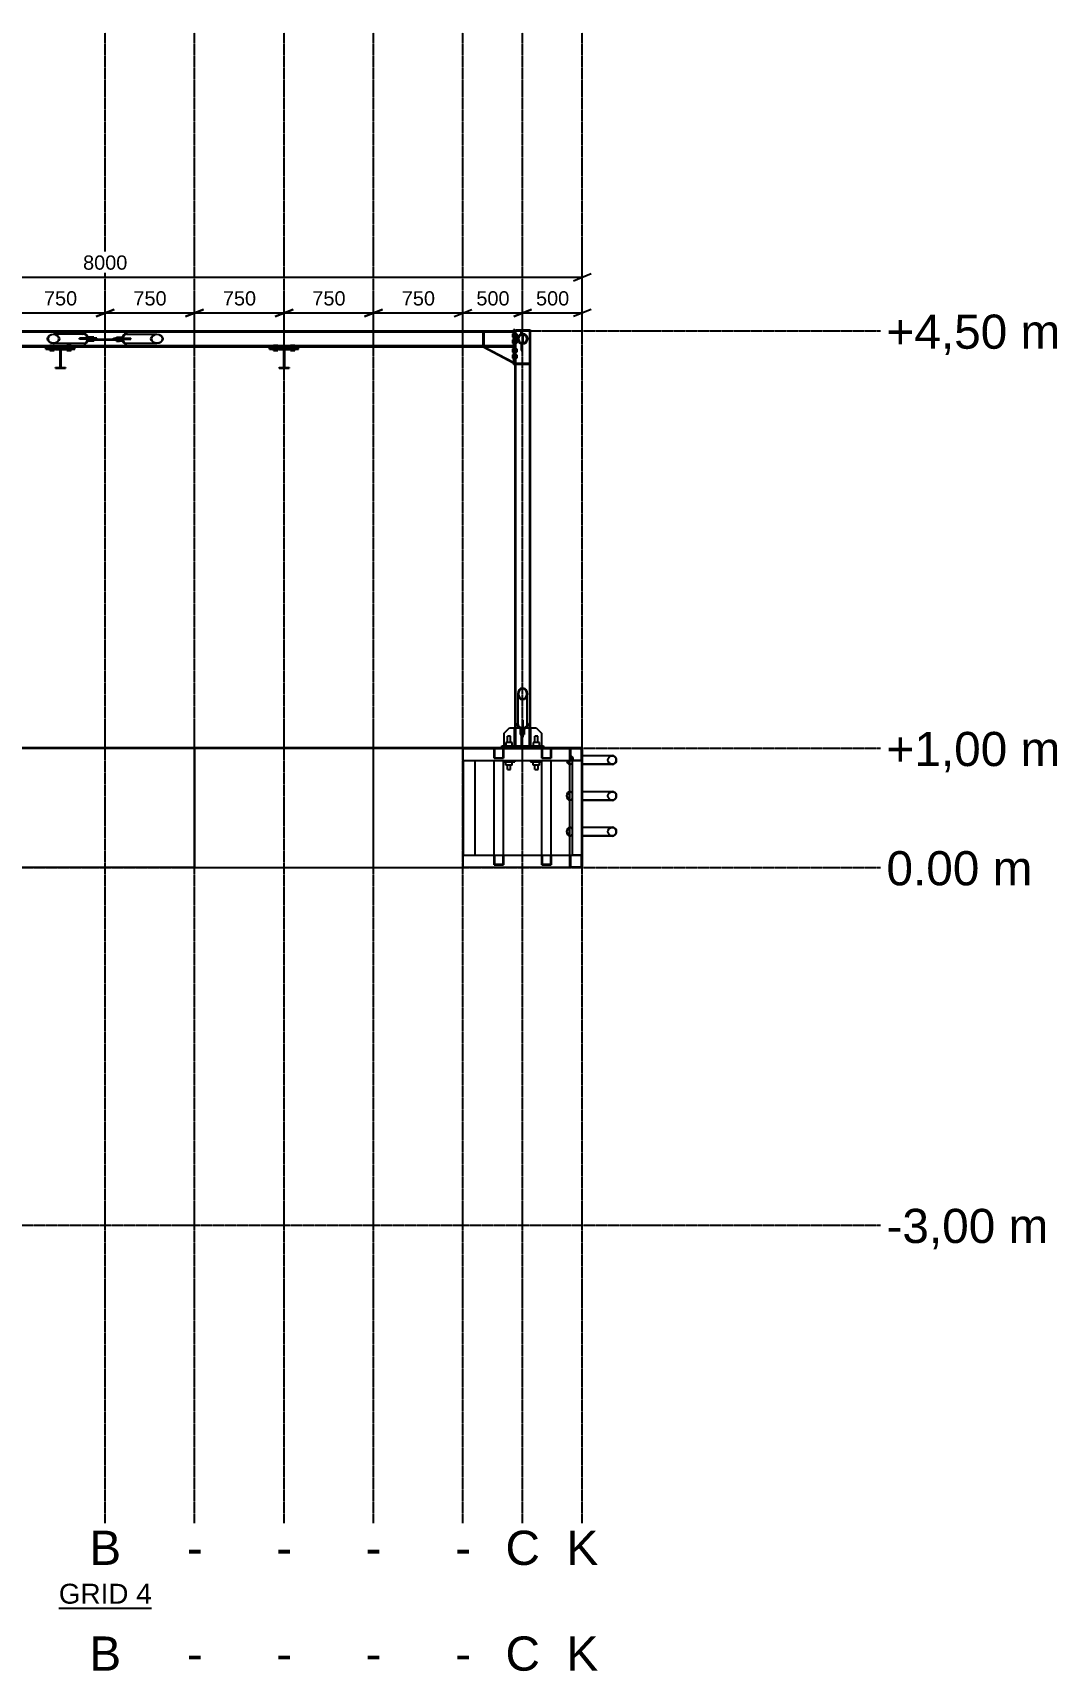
# Model space of a CAD drawing. Header units: millimetres. Extents: x -57554 to 16546, y 2142 to 98430.
# Drawn here: x -46277 to -37689, y 32770 to 46512 of the extents above; entities that cross this region are included whole.
import ezdxf

# ---------------------------------------------------------------- set-up
doc = ezdxf.new("R2010")
doc.units = ezdxf.units.MM
doc.linetypes.add('DXK_LINE_DOT3', pattern=[5.9187, 2.979, -0.9799, 0.9799, -0.9799])
doc.layers.add('S-Z23-A_DIMENSIONS', color=7, linetype='Continuous')
doc.styles.add('Arial', font='ARIAL.TTF', dxfattribs={"height": 0.2})

msp = doc.modelspace()

# ---------------------------------------------------------------- linework, layer by layer
at = {"color": 1, "linetype": 'DXK_LINE_DOT3'}
for p, q in [((-45670, 34012), (-45670, 46512)), ((-44920, 34012), (-44920, 46512)), ((-44170, 34012), (-44170, 46512)), ((-43420, 34012), (-43420, 46512)), ((-42670, 34012), (-42670, 46512)), ((-42170, 34012), (-42170, 46512)), ((-41670, 34012), (-41670, 46512)), ((-52170, 44012), (-39170, 44012)), ((-52170, 40512), (-39170, 40512)), ((-52170, 39512), (-39170, 39512)), ((-52170, 36512), (-39170, 36512))]:
    msp.add_line(p, q, dxfattribs=at)
at = {"color": 2, "linetype": 'Continuous'}
for p, q in [((-49093, 44012), (-42246, 44012)), ((-49093, 44004), (-42246, 44004)), ((-46139, 43972), (-46123, 43981)), ((-46121, 43978), (-46136, 43970)), ((-46123, 43981), (-46103, 43984)), ((-46103, 43981), (-46121, 43978)), ((-45847, 43984), (-46103, 43984)), ((-46103, 43984), (-46084, 43981)), ((-46086, 43978), (-46103, 43981)), ((-46071, 43970), (-46086, 43978)), ((-46084, 43981), (-46068, 43972)), ((-45861, 43984), (-45859, 43985)), ((-45859, 43985), (-45847, 43989)), ((-45847, 43989), (-45834, 43985)), ((-45847, 43989), (-45845, 43989)), ((-45836, 43981), (-45847, 43984)), ((-45832, 43985), (-45845, 43989)), ((-45827, 43972), (-45836, 43981)), ((-45834, 43985), (-45824, 43976)), ((-45822, 43976), (-45832, 43985)), ((-45824, 43976), (-45817, 43962)), ((-45815, 43962), (-45822, 43976)), ((-45517, 43976), (-45524, 43962)), ((-45522, 43962), (-45515, 43976)), ((-45507, 43985), (-45517, 43976)), ((-45515, 43976), (-45505, 43985)), ((-45503, 43981), (-45513, 43972)), ((-45494, 43989), (-45507, 43985)), ((-45505, 43985), (-45492, 43989)), ((-45492, 43984), (-45503, 43981)), ((-45494, 43989), (-45492, 43989)), ((-45492, 43989), (-45480, 43985)), ((-45492, 43984), (-45236, 43984)), ((-45480, 43985), (-45478, 43984)), ((-45271, 43972), (-45255, 43981)), ((-45253, 43978), (-45268, 43970)), ((-45255, 43981), (-45236, 43984)), ((-45236, 43981), (-45253, 43978)), ((-45236, 43984), (-45216, 43981)), ((-45218, 43978), (-45236, 43981)), ((-45203, 43970), (-45218, 43978)), ((-45216, 43981), (-45200, 43972)), ((-42500, 43888), (-42500, 44004)), ((-42492, 43888), (-42492, 44004)), ((-42236, 44022), (-42246, 44022)), ((-42246, 44022), (-42246, 43729)), ((-42246, 44004), (-42246, 44012)), ((-42236, 44022), (-42236, 43729)), ((-42228, 44012), (-42236, 44012)), ((-42236, 44012), (-42236, 40682)), ((-42231, 44012), (-42231, 44020)), ((-42231, 44020), (-42108, 44020)), ((-42228, 40682), (-42228, 44012)), ((-42228, 44012), (-42182, 44012)), ((-42174, 43988), (-42186, 43985)), ((-42182, 43986), (-42182, 44012)), ((-42182, 44012), (-42174, 44012)), ((-42174, 43993), (-42174, 44012)), ((-42174, 44012), (-42112, 44012)), ((-42174, 43984), (-42174, 43993)), ((-42174, 43993), (-42166, 43993)), ((-42174, 43983), (-42174, 43984)), ((-42174, 43984), (-42166, 43984)), ((-42174, 43983), (-42174, 43984)), ((-42174, 43980), (-42174, 43911)), ((-42174, 43980), (-42166, 43980)), ((-42166, 43984), (-42166, 43993)), ((-42153, 43985), (-42166, 43988)), ((-42166, 43983), (-42166, 43984)), ((-42166, 43983), (-42166, 43984)), ((-42166, 43911), (-42166, 43980)), ((-42103, 44012), (-42112, 44012)), ((-42112, 44012), (-42112, 40682)), ((-42108, 44020), (-42108, 44012)), ((-42103, 40682), (-42103, 44012)), ((-49093, 43888), (-42246, 43888)), ((-49093, 43879), (-46166, 43879)), ((-46166, 43869), (-46166, 43879)), ((-46166, 43879), (-45924, 43879)), ((-46166, 43869), (-45924, 43869)), ((-46166, 43859), (-46166, 43869)), ((-46166, 43869), (-45924, 43869)), ((-46166, 43859), (-46085, 43859)), ((-46154, 43946), (-46150, 43960)), ((-46150, 43931), (-46154, 43946)), ((-46150, 43960), (-46139, 43972)), ((-46146, 43959), (-46150, 43946)), ((-46150, 43946), (-46146, 43932)), ((-46139, 43919), (-46150, 43931)), ((-46136, 43970), (-46146, 43959)), ((-46146, 43932), (-46136, 43921)), ((-46123, 43910), (-46139, 43919)), ((-46136, 43921), (-46121, 43913)), ((-46103, 43908), (-46123, 43910)), ((-46121, 43913), (-46103, 43911)), ((-46103, 43911), (-46086, 43913)), ((-46084, 43910), (-46103, 43908)), ((-46103, 43908), (-45847, 43908)), ((-46086, 43913), (-46071, 43921)), ((-46085, 43852), (-46085, 43859)), ((-46085, 43859), (-46003, 43859)), ((-46047, 43852), (-46085, 43852)), ((-46068, 43919), (-46084, 43910)), ((-46061, 43959), (-46071, 43970)), ((-46071, 43921), (-46061, 43932)), ((-46068, 43972), (-46057, 43960)), ((-46057, 43931), (-46068, 43919)), ((-46057, 43946), (-46061, 43959)), ((-46061, 43932), (-46057, 43946)), ((-46057, 43960), (-46053, 43946)), ((-46053, 43946), (-46057, 43931)), ((-46047, 43706), (-46047, 43852)), ((-46003, 43852), (-46042, 43852)), ((-46042, 43852), (-46042, 43706)), ((-46003, 43859), (-46003, 43852)), ((-46003, 43859), (-45924, 43859)), ((-45924, 43879), (-44291, 43879)), ((-45924, 43869), (-45924, 43879)), ((-45924, 43859), (-45924, 43869)), ((-45884, 43942), (-45884, 43950)), ((-45740, 43950), (-45884, 43950)), ((-45802, 43942), (-45884, 43942)), ((-45876, 43942), (-45876, 43950)), ((-45859, 43906), (-45861, 43908)), ((-45847, 43903), (-45859, 43906)), ((-45847, 43908), (-45836, 43910)), ((-45834, 43906), (-45847, 43903)), ((-45847, 43903), (-45845, 43903)), ((-45845, 43903), (-45832, 43906)), ((-45836, 43910), (-45827, 43919)), ((-45824, 43915), (-45834, 43906)), ((-45832, 43906), (-45822, 43915)), ((-45820, 43960), (-45827, 43972)), ((-45827, 43919), (-45820, 43931)), ((-45817, 43929), (-45824, 43915)), ((-45822, 43915), (-45815, 43929)), ((-45819, 43950), (-45820, 43960)), ((-45820, 43931), (-45819, 43942)), ((-45817, 43962), (-45815, 43950)), ((-45815, 43942), (-45817, 43929)), ((-45813, 43950), (-45815, 43962)), ((-45815, 43929), (-45813, 43942)), ((-45525, 43934), (-45814, 43934)), ((-45802, 43942), (-45537, 43942)), ((-45795, 43934), (-45795, 43942)), ((-45740, 43942), (-45740, 43950)), ((-45599, 43942), (-45599, 43950)), ((-45599, 43950), (-45455, 43950)), ((-45544, 43934), (-45544, 43942)), ((-45537, 43942), (-45455, 43942)), ((-45524, 43962), (-45526, 43950)), ((-45526, 43942), (-45524, 43929)), ((-45524, 43950), (-45522, 43962)), ((-45522, 43929), (-45524, 43942)), ((-45524, 43929), (-45517, 43915)), ((-45515, 43915), (-45522, 43929)), ((-45519, 43960), (-45520, 43950)), ((-45520, 43942), (-45519, 43931)), ((-45513, 43972), (-45519, 43960)), ((-45519, 43931), (-45513, 43919)), ((-45517, 43915), (-45507, 43906)), ((-45505, 43906), (-45515, 43915)), ((-45513, 43919), (-45503, 43910)), ((-45507, 43906), (-45494, 43903)), ((-45492, 43903), (-45505, 43906)), ((-45503, 43910), (-45492, 43908)), ((-45494, 43903), (-45492, 43903)), ((-45492, 43908), (-45236, 43908)), ((-45480, 43906), (-45492, 43903)), ((-45478, 43908), (-45480, 43906)), ((-45463, 43942), (-45463, 43950)), ((-45455, 43942), (-45455, 43950)), ((-45286, 43946), (-45282, 43960)), ((-45282, 43931), (-45286, 43946)), ((-45282, 43960), (-45271, 43972)), ((-45279, 43959), (-45282, 43946)), ((-45282, 43946), (-45279, 43932)), ((-45271, 43919), (-45282, 43931)), ((-45268, 43970), (-45279, 43959)), ((-45279, 43932), (-45268, 43921)), ((-45255, 43910), (-45271, 43919)), ((-45268, 43921), (-45253, 43913)), ((-45236, 43908), (-45255, 43910)), ((-45253, 43913), (-45236, 43911)), ((-45236, 43911), (-45218, 43913)), ((-45216, 43910), (-45236, 43908)), ((-45218, 43913), (-45203, 43921)), ((-45200, 43919), (-45216, 43910)), ((-45193, 43959), (-45203, 43970)), ((-45203, 43921), (-45193, 43932)), ((-45200, 43972), (-45189, 43960)), ((-45189, 43931), (-45200, 43919)), ((-45189, 43946), (-45193, 43959)), ((-45193, 43932), (-45189, 43946)), ((-45189, 43960), (-45185, 43946)), ((-45185, 43946), (-45189, 43931)), ((-44291, 43869), (-44291, 43879)), ((-44291, 43879), (-44049, 43879)), ((-44291, 43869), (-44049, 43869)), ((-44291, 43859), (-44291, 43869)), ((-44291, 43869), (-44049, 43869)), ((-44291, 43859), (-44210, 43859)), ((-44210, 43852), (-44210, 43859)), ((-44210, 43859), (-44128, 43859)), ((-44172, 43852), (-44210, 43852)), ((-44172, 43706), (-44172, 43852)), ((-44128, 43852), (-44167, 43852)), ((-44167, 43852), (-44167, 43706)), ((-44128, 43859), (-44128, 43852)), ((-44128, 43859), (-44049, 43859)), ((-44049, 43879), (-42246, 43879)), ((-44049, 43869), (-44049, 43879)), ((-44049, 43859), (-44049, 43869)), ((-42496, 43879), (-42492, 43879)), ((-42496, 43872), (-42496, 43879)), ((-42250, 43741), (-42496, 43872)), ((-42492, 43879), (-42246, 43749)), ((-42246, 43879), (-42246, 43888)), ((-42186, 43906), (-42174, 43903)), ((-42182, 43905), (-42182, 43847)), ((-42182, 43898), (-42174, 43898)), ((-42182, 43847), (-42174, 43847)), ((-42174, 43911), (-42166, 43911)), ((-42174, 43908), (-42174, 43898)), ((-42166, 43908), (-42174, 43908)), ((-42174, 43908), (-42174, 43908)), ((-42174, 43908), (-42174, 43908)), ((-42174, 43847), (-42174, 43898)), ((-42174, 43898), (-42166, 43898)), ((-42166, 43898), (-42166, 43908)), ((-42166, 43908), (-42166, 43908)), ((-42166, 43908), (-42166, 43908)), ((-42166, 43903), (-42153, 43906)), ((-46085, 43699), (-46085, 43706)), ((-46085, 43706), (-46047, 43706)), ((-46085, 43699), (-46003, 43699)), ((-46042, 43706), (-46003, 43706)), ((-46003, 43706), (-46003, 43699)), ((-44210, 43699), (-44210, 43706)), ((-44210, 43706), (-44172, 43706)), ((-44210, 43699), (-44128, 43699)), ((-44167, 43706), (-44128, 43706)), ((-44128, 43706), (-44128, 43699)), ((-42246, 43749), (-42250, 43741)), ((-42236, 43729), (-42246, 43729)), ((-42228, 43742), (-42112, 43742)), ((-42228, 43734), (-42112, 43734)), ((-42208, 40968), (-42205, 40987)), ((-42208, 40710), (-42208, 40968)), ((-42205, 40948), (-42208, 40968)), ((-42205, 40987), (-42196, 41003)), ((-42202, 40985), (-42205, 40968)), ((-42205, 40968), (-42202, 40950)), ((-42194, 41001), (-42202, 40985)), ((-42202, 40950), (-42194, 40935)), ((-42196, 41003), (-42184, 41014)), ((-42183, 41011), (-42194, 41001)), ((-42184, 41014), (-42170, 41018)), ((-42170, 41014), (-42183, 41011)), ((-42170, 41018), (-42155, 41014)), ((-42156, 41011), (-42170, 41014)), ((-42145, 41001), (-42156, 41011)), ((-42155, 41014), (-42143, 41003)), ((-42137, 40985), (-42145, 41001)), ((-42145, 40935), (-42137, 40950)), ((-42143, 41003), (-42134, 40987)), ((-42134, 40968), (-42137, 40985)), ((-42137, 40950), (-42134, 40968)), ((-42134, 40987), (-42131, 40968)), ((-42131, 40968), (-42134, 40948)), ((-42131, 40710), (-42131, 40968)), ((-42196, 40932), (-42205, 40948)), ((-42184, 40921), (-42196, 40932)), ((-42194, 40935), (-42183, 40925)), ((-42170, 40917), (-42184, 40921)), ((-42183, 40925), (-42170, 40921)), ((-42170, 40921), (-42156, 40925)), ((-42155, 40921), (-42170, 40917)), ((-42156, 40925), (-42145, 40935)), ((-42143, 40932), (-42155, 40921)), ((-42134, 40948), (-42143, 40932)), ((-42326, 40637), (-42281, 40682)), ((-42281, 40682), (-42237, 40682)), ((-42227, 40682), (-42237, 40682)), ((-42237, 40532), (-42237, 40682)), ((-42227, 40682), (-42194, 40682)), ((-42227, 40532), (-42227, 40682)), ((-42213, 40710), (-42209, 40722)), ((-42209, 40698), (-42213, 40710)), ((-42213, 40708), (-42213, 40710)), ((-42213, 40708), (-42209, 40696)), ((-42209, 40722), (-42208, 40724)), ((-42200, 40687), (-42209, 40698)), ((-42209, 40696), (-42200, 40685)), ((-42208, 40710), (-42205, 40699)), ((-42205, 40699), (-42196, 40690)), ((-42186, 40680), (-42200, 40687)), ((-42200, 40685), (-42186, 40678)), ((-42196, 40690), (-42184, 40683)), ((-42174, 40678), (-42186, 40680)), ((-42186, 40678), (-42174, 40676)), ((-42184, 40683), (-42174, 40682)), ((-42182, 40677), (-42182, 40532)), ((-42174, 40747), (-42174, 40666)), ((-42174, 40747), (-42166, 40747)), ((-42174, 40740), (-42166, 40740)), ((-42166, 40603), (-42166, 40747)), ((-42166, 40682), (-42155, 40683)), ((-42153, 40680), (-42166, 40678)), ((-42166, 40676), (-42153, 40678)), ((-42155, 40683), (-42143, 40690)), ((-42139, 40687), (-42153, 40680)), ((-42153, 40678), (-42139, 40685)), ((-42145, 40682), (-42112, 40682)), ((-42143, 40690), (-42134, 40699)), ((-42130, 40698), (-42139, 40687)), ((-42139, 40685), (-42130, 40696)), ((-42134, 40699), (-42131, 40710)), ((-42131, 40724), (-42130, 40722)), ((-42130, 40722), (-42126, 40710)), ((-42126, 40710), (-42130, 40698)), ((-42130, 40696), (-42126, 40708)), ((-42126, 40708), (-42126, 40710)), ((-42102, 40682), (-42112, 40682)), ((-42112, 40532), (-42112, 40682)), ((-42102, 40682), (-42058, 40682)), ((-42102, 40532), (-42102, 40682)), ((-42058, 40682), (-42013, 40637)), ((-42326, 40532), (-42326, 40637)), ((-42258, 40559), (-42312, 40559)), ((-42312, 40559), (-42312, 40532)), ((-42272, 40612), (-42298, 40612)), ((-42298, 40559), (-42298, 40612)), ((-42272, 40559), (-42272, 40612)), ((-42258, 40532), (-42258, 40559)), ((-42237, 40637), (-42227, 40637)), ((-42182, 40666), (-42174, 40666)), ((-42174, 40666), (-42174, 40532)), ((-42174, 40603), (-42166, 40603)), ((-42112, 40637), (-42102, 40637)), ((-42028, 40559), (-42082, 40559)), ((-42082, 40559), (-42082, 40532)), ((-42042, 40612), (-42068, 40612)), ((-42068, 40559), (-42068, 40612)), ((-42042, 40559), (-42042, 40612)), ((-42028, 40532), (-42028, 40559)), ((-42013, 40637), (-42013, 40532)), ((-45170, 40514), (-46670, 40514)), ((-45170, 40511), (-46670, 40511)), ((-46420, 40512), (-44920, 40512)), ((-43670, 40514), (-45170, 40514)), ((-45170, 40514), (-45170, 40511)), ((-45170, 40514), (-45170, 40511)), ((-43670, 40511), (-45170, 40511)), ((-44920, 40512), (-44920, 39512)), ((-44920, 40512), (-43420, 40512)), ((-44920, 39512), (-44920, 40512)), ((-43670, 40514), (-43670, 40511)), ((-42170, 40514), (-43670, 40514)), ((-43670, 40514), (-43670, 40511)), ((-42170, 40511), (-43670, 40511)), ((-43420, 39512), (-43420, 40512)), ((-43420, 40509), (-43419, 40509)), ((-43420, 40409), (-43419, 40409)), ((-43420, 40409), (-43419, 40409)), ((-43419, 40512), (-42669, 40512)), ((-43419, 39512), (-43419, 40512)), ((-42669, 39512), (-42669, 40512)), ((-42669, 40509), (-42410, 40509)), ((-42669, 40409), (-41773, 40409)), ((-42667, 39615), (-42667, 40409)), ((-42667, 40409), (-42567, 40409)), ((-42567, 39615), (-42567, 40409)), ((-42410, 40429), (-42410, 40509)), ((-42410, 40509), (-42330, 40509)), ((-42410, 40429), (-42330, 40429)), ((-42410, 39615), (-42410, 40409)), ((-42333, 40506), (-42407, 40506)), ((-42407, 40506), (-42407, 40432)), ((-42407, 40432), (-42333, 40432)), ((-42345, 40514), (-42345, 40532)), ((-42345, 40532), (-41995, 40532)), ((-42333, 40432), (-42333, 40506)), ((-42330, 40509), (-42330, 40429)), ((-42330, 40509), (-42010, 40509)), ((-42330, 39615), (-42330, 40409)), ((-42330, 40407), (-42235, 40407)), ((-42298, 40509), (-42298, 40511)), ((-42298, 40407), (-42298, 40409)), ((-42272, 40509), (-42272, 40511)), ((-42271, 40407), (-42271, 40409)), ((-42235, 40407), (-42235, 40397)), ((-42170, 40514), (-42170, 40511)), ((-41673, 40514), (-42170, 40514)), ((-42170, 40514), (-42170, 40511)), ((-41673, 40511), (-42170, 40511)), ((-42105, 40407), (-42105, 40397)), ((-42105, 40407), (-42010, 40407)), ((-42068, 40509), (-42068, 40511)), ((-42068, 40407), (-42068, 40409)), ((-42042, 40509), (-42042, 40511)), ((-42041, 40407), (-42041, 40409)), ((-42010, 40429), (-42010, 40509)), ((-42010, 40509), (-41930, 40509)), ((-42010, 40429), (-41930, 40429)), ((-42010, 39615), (-42010, 40409)), ((-41933, 40506), (-42007, 40506)), ((-42007, 40506), (-42007, 40432)), ((-42007, 40432), (-41933, 40432)), ((-41995, 40532), (-41995, 40514)), ((-41933, 40432), (-41933, 40506)), ((-41930, 40509), (-41773, 40509)), ((-41930, 40509), (-41930, 40429)), ((-41930, 39615), (-41930, 40409)), ((-41797, 40397), (-41799, 40409)), ((-41797, 40409), (-41795, 40399)), ((-41773, 40409), (-41773, 40509)), ((-41773, 40409), (-41773, 40509)), ((-41773, 40509), (-41673, 40509)), ((-41773, 39615), (-41773, 40409)), ((-41773, 40409), (-41673, 40409)), ((-41676, 40506), (-41770, 40506)), ((-41770, 40506), (-41770, 40412)), ((-41770, 40449), (-41762, 40447)), ((-41763, 40444), (-41770, 40446)), ((-41770, 40412), (-41676, 40412)), ((-41755, 40437), (-41763, 40444)), ((-41762, 40447), (-41754, 40439)), ((-41750, 40425), (-41755, 40437)), ((-41754, 40439), (-41748, 40427)), ((-41753, 39615), (-41753, 40409)), ((-41753, 40409), (-41673, 40409)), ((-41748, 40412), (-41750, 40425)), ((-41748, 40427), (-41746, 40412)), ((-41676, 40412), (-41676, 40506)), ((-41673, 40514), (-41673, 40511)), ((-41673, 39515), (-41673, 40512)), ((-41673, 40512), (-41670, 40512)), ((-41670, 40512), (-41670, 39512)), ((-41670, 40447), (-41670, 40450)), ((-41670, 40450), (-41420, 40450)), ((-41420, 40447), (-41670, 40447)), ((-41455, 40412), (-41452, 40425)), ((-41452, 40399), (-41455, 40412)), ((-41452, 40425), (-41444, 40437)), ((-41444, 40437), (-41433, 40444)), ((-41433, 40444), (-41420, 40447)), ((-41405, 40447), (-41420, 40450)), ((-41420, 40447), (-41406, 40444)), ((-42330, 40397), (-42235, 40397)), ((-42312, 40370), (-42312, 40397)), ((-42258, 40370), (-42312, 40370)), ((-42298, 40332), (-42298, 40370)), ((-42298, 40332), (-42271, 40332)), ((-42271, 40332), (-42271, 40370)), ((-42258, 40370), (-42258, 40397)), ((-42105, 40397), (-42010, 40397)), ((-42082, 40370), (-42082, 40397)), ((-42028, 40370), (-42082, 40370)), ((-42068, 40332), (-42068, 40370)), ((-42068, 40332), (-42041, 40332)), ((-42041, 40332), (-42041, 40370)), ((-42028, 40370), (-42028, 40397)), ((-41791, 40385), (-41797, 40397)), ((-41795, 40399), (-41790, 40387)), ((-41783, 40377), (-41791, 40385)), ((-41790, 40387), (-41782, 40380)), ((-41773, 40374), (-41783, 40377)), ((-41782, 40380), (-41773, 40377)), ((-41770, 40378), (-41763, 40380)), ((-41762, 40377), (-41770, 40375)), ((-41763, 40380), (-41755, 40387)), ((-41754, 40385), (-41762, 40377)), ((-41755, 40387), (-41753, 40393)), ((-41753, 40387), (-41754, 40385)), ((-41420, 40377), (-41670, 40377)), ((-41670, 40374), (-41670, 40377)), ((-41420, 40374), (-41670, 40374)), ((-41444, 40387), (-41452, 40399)), ((-41433, 40380), (-41444, 40387)), ((-41420, 40377), (-41433, 40380)), ((-41406, 40380), (-41420, 40377)), ((-41420, 40374), (-41405, 40377)), ((-41799, 40112), (-41797, 40127)), ((-41797, 40127), (-41791, 40139)), ((-41795, 40125), (-41797, 40112)), ((-41790, 40137), (-41795, 40125)), ((-41791, 40139), (-41783, 40147)), ((-41782, 40144), (-41790, 40137)), ((-41783, 40147), (-41773, 40150)), ((-41773, 40147), (-41782, 40144)), ((-41770, 40149), (-41762, 40147)), ((-41763, 40144), (-41770, 40146)), ((-41755, 40137), (-41763, 40144)), ((-41762, 40147), (-41754, 40139)), ((-41753, 40131), (-41755, 40137)), ((-41754, 40139), (-41753, 40137)), ((-41670, 40147), (-41670, 40150)), ((-41670, 40150), (-41420, 40150)), ((-41420, 40147), (-41670, 40147)), ((-41455, 40112), (-41452, 40125)), ((-41452, 40125), (-41444, 40137)), ((-41444, 40137), (-41433, 40144)), ((-41433, 40144), (-41420, 40147)), ((-41405, 40147), (-41420, 40150)), ((-41420, 40147), (-41406, 40144)), ((-41797, 40097), (-41799, 40112)), ((-41797, 40112), (-41795, 40099)), ((-41791, 40085), (-41797, 40097)), ((-41795, 40099), (-41790, 40087)), ((-41783, 40077), (-41791, 40085)), ((-41790, 40087), (-41782, 40080)), ((-41773, 40074), (-41783, 40077)), ((-41782, 40080), (-41773, 40077)), ((-41770, 40078), (-41763, 40080)), ((-41762, 40077), (-41770, 40075)), ((-41763, 40080), (-41755, 40087)), ((-41754, 40085), (-41762, 40077)), ((-41755, 40087), (-41753, 40093)), ((-41753, 40087), (-41754, 40085)), ((-41420, 40077), (-41670, 40077)), ((-41670, 40074), (-41670, 40077)), ((-41420, 40074), (-41670, 40074)), ((-41452, 40099), (-41455, 40112)), ((-41444, 40087), (-41452, 40099)), ((-41433, 40080), (-41444, 40087)), ((-41420, 40077), (-41433, 40080)), ((-41406, 40080), (-41420, 40077)), ((-41420, 40074), (-41405, 40077)), ((-41799, 39812), (-41797, 39827)), ((-41797, 39797), (-41799, 39812)), ((-41797, 39827), (-41791, 39839)), ((-41795, 39825), (-41797, 39812)), ((-41797, 39812), (-41795, 39799)), ((-41791, 39785), (-41797, 39797)), ((-41790, 39837), (-41795, 39825)), ((-41795, 39799), (-41790, 39787)), ((-41791, 39839), (-41783, 39847)), ((-41783, 39777), (-41791, 39785)), ((-41782, 39844), (-41790, 39837)), ((-41790, 39787), (-41782, 39780)), ((-41783, 39847), (-41773, 39850)), ((-41773, 39774), (-41783, 39777)), ((-41773, 39847), (-41782, 39844)), ((-41782, 39780), (-41773, 39777)), ((-41770, 39849), (-41762, 39847)), ((-41763, 39844), (-41770, 39846)), ((-41770, 39778), (-41763, 39780)), ((-41762, 39777), (-41770, 39775)), ((-41755, 39837), (-41763, 39844)), ((-41763, 39780), (-41755, 39787)), ((-41762, 39847), (-41754, 39839)), ((-41754, 39785), (-41762, 39777)), ((-41753, 39831), (-41755, 39837)), ((-41755, 39787), (-41753, 39793)), ((-41754, 39839), (-41753, 39837)), ((-41753, 39787), (-41754, 39785)), ((-41670, 39847), (-41670, 39850)), ((-41670, 39850), (-41420, 39850)), ((-41420, 39847), (-41670, 39847)), ((-41420, 39777), (-41670, 39777)), ((-41670, 39774), (-41670, 39777)), ((-41420, 39774), (-41670, 39774)), ((-41455, 39812), (-41452, 39825)), ((-41452, 39799), (-41455, 39812)), ((-41452, 39825), (-41444, 39837)), ((-41444, 39787), (-41452, 39799)), ((-41444, 39837), (-41433, 39844)), ((-41433, 39780), (-41444, 39787)), ((-41433, 39844), (-41420, 39847)), ((-41420, 39777), (-41433, 39780)), ((-41405, 39847), (-41420, 39850)), ((-41420, 39847), (-41406, 39844)), ((-41406, 39780), (-41420, 39777)), ((-41420, 39774), (-41405, 39777)), ((-43420, 39615), (-43419, 39615)), ((-43420, 39615), (-43419, 39615)), ((-42669, 39615), (-42410, 39615)), ((-42667, 39615), (-42567, 39615)), ((-42410, 39535), (-42410, 39615)), ((-42410, 39615), (-42330, 39615)), ((-42333, 39612), (-42407, 39612)), ((-42407, 39612), (-42407, 39538)), ((-42333, 39538), (-42333, 39612)), ((-42330, 39615), (-42010, 39615)), ((-42330, 39615), (-42330, 39535)), ((-42010, 39535), (-42010, 39615)), ((-42010, 39615), (-41930, 39615)), ((-41933, 39612), (-42007, 39612)), ((-42007, 39612), (-42007, 39538)), ((-41933, 39538), (-41933, 39612)), ((-41930, 39615), (-41773, 39615)), ((-41930, 39615), (-41930, 39535)), ((-41773, 39515), (-41773, 39615)), ((-41773, 39515), (-41773, 39615)), ((-41773, 39615), (-41673, 39615)), ((-41676, 39612), (-41770, 39612)), ((-41770, 39612), (-41770, 39518)), ((-41673, 39615), (-41753, 39615)), ((-41676, 39518), (-41676, 39612)), ((-44920, 39512), (-46420, 39512)), ((-44920, 39512), (-43420, 39512)), ((-43420, 39515), (-43419, 39515)), ((-43419, 39512), (-42669, 39512)), ((-42670, 39512), (-42670, 39515)), ((-42670, 39515), (-41673, 39515)), ((-41670, 39512), (-42670, 39512)), ((-42410, 39535), (-42330, 39535)), ((-42407, 39538), (-42333, 39538)), ((-42010, 39535), (-41930, 39535)), ((-42007, 39538), (-41933, 39538)), ((-41770, 39518), (-41676, 39518))]:
    msp.add_line(p, q, dxfattribs=at)
at = {"color": 6, "linetype": 'Continuous'}
for p, q in [((-42256, 43986), (-42256, 43959)), ((-42246, 43986), (-42256, 43986)), ((-42228, 43986), (-42218, 43986)), ((-42218, 43986), (-42218, 43959)), ((-46133, 43879), (-46133, 43892)), ((-46133, 43892), (-46098, 43892)), ((-46133, 43846), (-46133, 43859)), ((-46133, 43846), (-46098, 43846)), ((-46124, 43879), (-46124, 43892)), ((-46124, 43846), (-46124, 43859)), ((-46107, 43879), (-46107, 43892)), ((-46107, 43846), (-46107, 43859)), ((-46098, 43879), (-46098, 43892)), ((-46098, 43846), (-46098, 43859)), ((-45991, 43879), (-45991, 43892)), ((-45991, 43892), (-45956, 43892)), ((-45991, 43846), (-45991, 43859)), ((-45991, 43846), (-45956, 43846)), ((-45982, 43879), (-45982, 43892)), ((-45982, 43846), (-45982, 43859)), ((-45965, 43879), (-45965, 43892)), ((-45965, 43846), (-45965, 43859)), ((-45956, 43879), (-45956, 43892)), ((-45956, 43846), (-45956, 43859)), ((-45792, 43926), (-45817, 43926)), ((-45816, 43926), (-45816, 43928)), ((-45792, 43958), (-45814, 43958)), ((-45806, 43950), (-45806, 43958)), ((-45806, 43926), (-45806, 43934)), ((-45794, 43950), (-45794, 43958)), ((-45794, 43926), (-45794, 43934)), ((-45792, 43950), (-45792, 43958)), ((-45792, 43926), (-45792, 43934)), ((-45789, 43950), (-45789, 43958)), ((-45765, 43958), (-45789, 43958)), ((-45789, 43926), (-45789, 43934)), ((-45765, 43926), (-45789, 43926)), ((-45780, 43950), (-45780, 43958)), ((-45780, 43926), (-45780, 43934)), ((-45768, 43950), (-45768, 43958)), ((-45768, 43926), (-45768, 43934)), ((-45765, 43950), (-45765, 43958)), ((-45765, 43926), (-45765, 43934)), ((-45574, 43950), (-45574, 43958)), ((-45574, 43958), (-45550, 43958)), ((-45574, 43926), (-45574, 43934)), ((-45574, 43926), (-45550, 43926)), ((-45571, 43950), (-45571, 43958)), ((-45571, 43926), (-45571, 43934)), ((-45559, 43950), (-45559, 43958)), ((-45559, 43926), (-45559, 43934)), ((-45550, 43950), (-45550, 43958)), ((-45550, 43926), (-45550, 43934)), ((-45548, 43950), (-45548, 43958)), ((-45548, 43958), (-45525, 43958)), ((-45548, 43926), (-45548, 43934)), ((-45522, 43926), (-45548, 43926)), ((-45545, 43950), (-45545, 43958)), ((-45545, 43926), (-45545, 43934)), ((-45533, 43950), (-45533, 43958)), ((-45533, 43926), (-45533, 43934)), ((-45523, 43926), (-45523, 43928)), ((-44258, 43879), (-44258, 43892)), ((-44258, 43892), (-44223, 43892)), ((-44258, 43846), (-44258, 43859)), ((-44258, 43846), (-44223, 43846)), ((-44249, 43879), (-44249, 43892)), ((-44249, 43846), (-44249, 43859)), ((-44232, 43879), (-44232, 43892)), ((-44232, 43846), (-44232, 43859)), ((-44223, 43879), (-44223, 43892)), ((-44223, 43846), (-44223, 43859)), ((-44116, 43879), (-44116, 43892)), ((-44116, 43892), (-44081, 43892)), ((-44116, 43846), (-44116, 43859)), ((-44116, 43846), (-44081, 43846)), ((-44107, 43879), (-44107, 43892)), ((-44107, 43846), (-44107, 43859)), ((-44090, 43879), (-44090, 43892)), ((-44090, 43846), (-44090, 43859)), ((-44081, 43879), (-44081, 43892)), ((-44081, 43846), (-44081, 43859)), ((-42256, 43972), (-42246, 43972)), ((-42256, 43959), (-42246, 43959)), ((-42256, 43936), (-42256, 43909)), ((-42246, 43936), (-42256, 43936)), ((-42256, 43922), (-42246, 43922)), ((-42256, 43909), (-42246, 43909)), ((-42256, 43861), (-42256, 43834)), ((-42246, 43861), (-42256, 43861)), ((-42256, 43847), (-42246, 43847)), ((-42228, 43972), (-42218, 43972)), ((-42218, 43959), (-42228, 43959)), ((-42228, 43936), (-42218, 43936)), ((-42228, 43922), (-42218, 43922)), ((-42218, 43909), (-42228, 43909)), ((-42228, 43861), (-42218, 43861)), ((-42228, 43847), (-42218, 43847)), ((-42218, 43936), (-42218, 43909)), ((-42218, 43861), (-42218, 43834)), ((-42256, 43834), (-42246, 43834)), ((-42256, 43811), (-42256, 43784)), ((-42256, 43811), (-42246, 43811)), ((-42256, 43797), (-42246, 43797)), ((-42256, 43784), (-42246, 43784)), ((-42218, 43834), (-42228, 43834)), ((-42228, 43811), (-42218, 43811)), ((-42228, 43797), (-42218, 43797)), ((-42218, 43784), (-42228, 43784)), ((-42218, 43811), (-42218, 43784)), ((-42190, 40680), (-42190, 40655)), ((-42190, 40679), (-42187, 40679)), ((-42158, 40677), (-42158, 40655)), ((-42190, 40669), (-42182, 40669)), ((-42190, 40657), (-42182, 40657)), ((-42190, 40655), (-42182, 40655)), ((-42190, 40652), (-42190, 40628)), ((-42190, 40652), (-42182, 40652)), ((-42190, 40643), (-42182, 40643)), ((-42190, 40631), (-42182, 40631)), ((-42190, 40628), (-42182, 40628)), ((-42166, 40669), (-42158, 40669)), ((-42166, 40657), (-42158, 40657)), ((-42166, 40655), (-42158, 40655)), ((-42166, 40652), (-42158, 40652)), ((-42166, 40643), (-42158, 40643)), ((-42166, 40631), (-42158, 40631)), ((-42166, 40628), (-42158, 40628)), ((-42158, 40652), (-42158, 40628)), ((-46058, 33300), (-45281, 33300))]:
    msp.add_line(p, q, dxfattribs=at)
at = {"color": 2, "linetype": 'Continuous'}
for centre, radius, start, end in [((-42170, 43946), 43, 112.5, 247.5), ((-42170, 43946), 38.1, 22.5, 202.5), ((-42170, 43946), 35.1, 337.5, 157.5), ((-42170, 43946), 43, 292.5, 67.5), ((-42170, 43946), 38, 202.5, 22.5), ((-42170, 43946), 35.1, 157.5, 337.5), ((-41420, 40412), 35, 292.5, 67.5), ((-41420, 40412), 38, 292.5, 67.5), ((-41420, 40112), 35, 292.5, 67.5), ((-41420, 40112), 38, 292.5, 67.5), ((-41420, 39812), 35, 292.5, 67.5), ((-41420, 39812), 38, 292.5, 67.5)]:
    msp.add_arc(centre, radius, start, end, dxfattribs=at)
at = {"layer": 'S-Z23-A_DIMENSIONS'}
for p, q in [((-41670, 44062), (-41670, 44587)), ((-49670, 44462), (-41670, 44462)), ((-45670, 44062), (-45670, 44287)), ((-45670, 44062), (-45670, 44287)), ((-44920, 44062), (-44920, 44287)), ((-44920, 44062), (-44920, 44287)), ((-44170, 44062), (-44170, 44287)), ((-44170, 44062), (-44170, 44287)), ((-43420, 44062), (-43420, 44287)), ((-43420, 44062), (-43420, 44287)), ((-42670, 44062), (-42670, 44287)), ((-42670, 44062), (-42670, 44287)), ((-42170, 44062), (-42170, 44287)), ((-42170, 44062), (-42170, 44287)), ((-41670, 44062), (-41670, 44287)), ((-46420, 44162), (-45670, 44162)), ((-45595, 44192), (-45745, 44132)), ((-45745, 44132), (-45595, 44192)), ((-45670, 44162), (-44920, 44162)), ((-44845, 44192), (-44995, 44132)), ((-44995, 44132), (-44845, 44192)), ((-44920, 44162), (-44170, 44162)), ((-44245, 44132), (-44095, 44192)), ((-44095, 44192), (-44245, 44132)), ((-44170, 44162), (-43420, 44162)), ((-43345, 44192), (-43495, 44132)), ((-43495, 44132), (-43345, 44192)), ((-43420, 44162), (-42670, 44162)), ((-42745, 44132), (-42595, 44192)), ((-42745, 44132), (-42595, 44192)), ((-42670, 44162), (-42170, 44162)), ((-42245, 44132), (-42095, 44192)), ((-42170, 44162), (-41670, 44162)), ((-41595, 44192), (-41745, 44132))]:
    msp.add_line(p, q, dxfattribs=at)

# ---------------------------------------------------------------- texts
at = {"color": 5, "linetype": 'Continuous', "style": 'Arial'}
for s, height, p in [('+4,50 m', 286.5, (-39120, 43862)), ('+1,00 m', 286.5, (-39120, 40362)), ('0.00 m', 286.5, (-39120, 39362)), ('-3,00 m', 286.5, (-39120, 36362)), ('B', 287, (-45803, 33662)), ('C', 287, (-42314, 33662)), ('K', 287, (-41803, 33662)), ('-', 287, (-44986, 33662)), ('-', 287, (-44236, 33662)), ('-', 287, (-43486, 33662)), ('-', 287, (-42736, 33662)), ('B', 287, (-45803, 32775)), ('C', 287, (-42314, 32775)), ('K', 287, (-41803, 32775)), ('-', 287, (-44986, 32775)), ('-', 287, (-44236, 32775)), ('-', 287, (-43486, 32775)), ('-', 287, (-42736, 32775))]:
    msp.add_text(s, height=height, dxfattribs=at).set_placement(p)

# ---------------------------------------------------------------- next in the draw order: wipeouts: each hides what was drawn before it
at = {"color": 0, "linetype": 'Continuous'}
msp.add_wipeout([(-45281, 33337), (-45281, 33512), (-46058, 33512), (-46058, 33337)], dxfattribs=at)
for points in [[(-45459, 44500), (-45459, 44675), (-45880, 44675), (-45880, 44500)], [(-45881, 44200), (-45881, 44375), (-46208, 44375), (-46208, 44200)], [(-45131, 44200), (-45131, 44375), (-45458, 44375), (-45458, 44200)], [(-44381, 44200), (-44381, 44375), (-44708, 44375), (-44708, 44200)], [(-43631, 44200), (-43631, 44375), (-43958, 44375), (-43958, 44200)], [(-42881, 44200), (-42881, 44375), (-43208, 44375), (-43208, 44200)], [(-41756, 44200), (-41756, 44375), (-42083, 44375), (-42083, 44200)]]:
    msp.add_wipeout(points).dxf.layer = 'S-Z23-A_DIMENSIONS'

# ---------------------------------------------------------------- next in the draw order: linework, layer by layer
at = {"layer": 'S-Z23-A_DIMENSIONS'}
for p, q in [((-41745, 44432), (-41595, 44492)), ((-42095, 44192), (-42245, 44132))]:
    msp.add_line(p, q, dxfattribs=at)

# ---------------------------------------------------------------- next in the draw order: texts
at = {"color": 7, "linetype": 'Continuous', "style": 'Arial'}
msp.add_text('GRID 4', height=167.1, dxfattribs=at).set_placement((-46058, 33337))
at = {"layer": 'S-Z23-A_DIMENSIONS', "style": 'Arial'}
for s, p in [('8000', (-45855, 44525)), ('750', (-46183, 44225)), ('750', (-45433, 44225)), ('750', (-44683, 44225)), ('750', (-43933, 44225)), ('750', (-43183, 44225)), ('500', (-42058, 44225))]:
    msp.add_text(s, height=119.4, dxfattribs=at).set_placement(p)

# ---------------------------------------------------------------- next in the draw order: wipeouts: each hides what was drawn before it
msp.add_wipeout([(-42256, 44200), (-42256, 44375), (-42583, 44375), (-42583, 44200)]).dxf.layer = 'S-Z23-A_DIMENSIONS'

# ---------------------------------------------------------------- next in the draw order: texts
msp.add_text('500', height=119.4, dxfattribs=at).set_placement((-42558, 44225))

doc.saveas('drawing.dxf')
